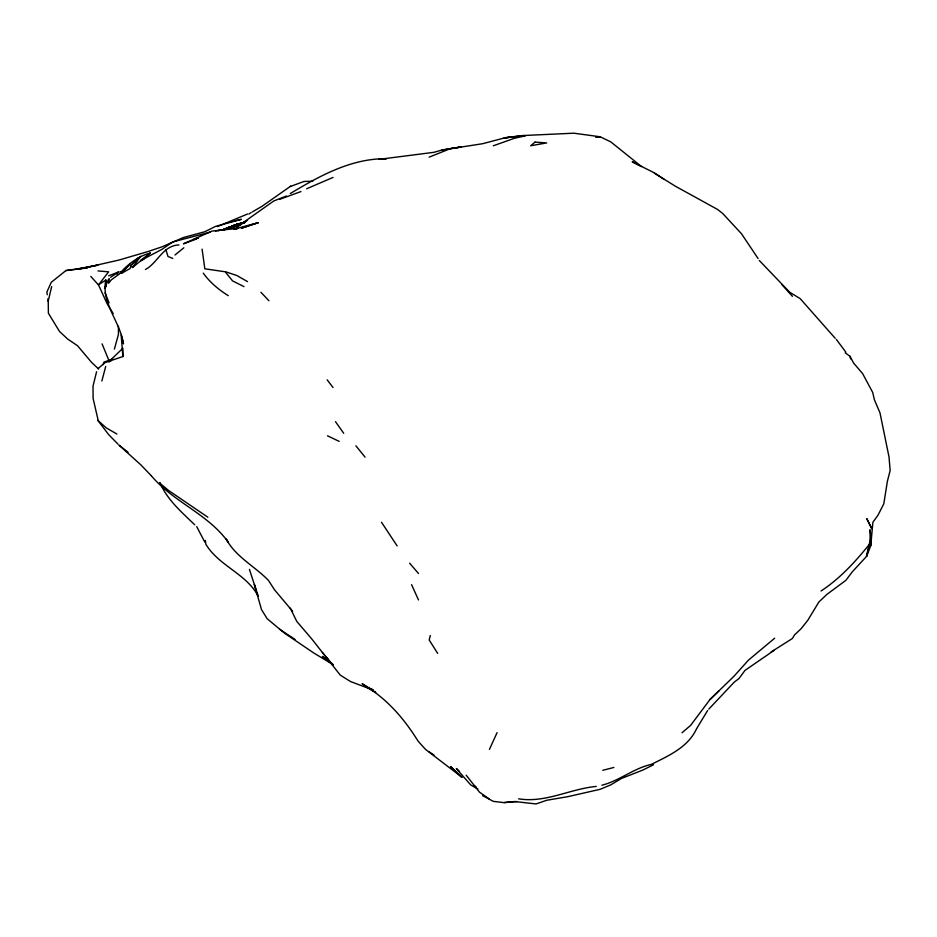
<?xml version="1.0" encoding="UTF-8"?>
<svg xmlns="http://www.w3.org/2000/svg" width="937" height="937" viewBox="0 0 937 937"><rect width="100%" height="100%" fill="white"/><g stroke="black" fill="none" stroke-linecap="round" stroke-linejoin="round"><path stroke-width="1.41" d="M118.437 326.205L118.437 334.439L114.396 349.103M205.379 540.426L205.859 544.233C218.93 565.971 246.302 573.702 258.19 596.096M771.081 652L792.444 638.46L794.471 634.981L801.041 628.786L807.776 620.329L818.844 602.046L826.926 594.374L845.865 580.343L852.19 571.957L866.561 556.355L870.754 545.674L872.909 522.237L877.91 515.338L883.79 503.848L887.398 481.255L890.15 470.503L889.026 457.022L879.995 412.901L874.385 399.712L872.698 392.439L862.614 373.582L853.619 363.064L849.929 356.236L845.186 352.804M866.713 553.626L866.561 556.355C867.885 547.571 872.148 538.716 869.958 529.721L870.754 545.674M109.196 278.687L108.669 283.197L111.269 279.894L119.35 274.002C127.221 264.784 138.044 256.047 150.307 253.084L132.515 267.478L131.004 265.499L137.739 258.167L136.029 260.474M113.201 313.614L107.205 303.904L98.49 284.848L105.846 280.022C100.821 302.651 120.381 322.105 123.473 343.867L121.166 334.954L122.876 356.54L104.979 362.619L97.987 368.674M866.936 555.793L869.969 542.054M51.664 286.628L48.244 300.941L48.384 313.192L59.499 331.452L67.687 339.065L77.525 345.718L91.521 362.314L98.619 369.014M96.581 371.731L93.021 386.114L93.103 398.412L97.987 419.6M430.306 635.509L429.193 640.018L437.661 653.382M143.888 259.303L141.288 260.217L150.307 253.084M101.864 381.008L105.705 366.461M103.164 364.657L104.042 362.08L112.698 359M489.43 749.413L497.067 732.664M108.669 279.144L104.546 288.35L106.443 286.148M140.714 260.954L141.475 259.444M696.765 728.412L707.611 710.539M696.531 728.822C688.039 747.328 668.479 755.808 651.32 764.405C633.506 768.34 619.439 780.837 601.882 785.206M132.515 267.478L140.714 256.305L131.004 265.499L130.032 268.544L121.377 273.381L120.557 271.519M774.653 638.226L748.476 660.116L733.87 676.362L709.953 699.552L690.616 725.402L682.007 732.769M98.49 284.848L108.669 271.835L97.987 270.934M869.079 544.702C855.083 562.083 839.821 578.644 821.058 590.989M116.879 274.084L118.776 271.882L108.669 275.806M708.794 709.122L734.339 682.042L739.024 678.54L744.962 670.423L774.185 650.29M121.377 273.381L130.032 263.988M709.953 699.552L718.843 690.991M123.485 270.114L128.638 265.241M178.932 244.932C162.745 245.553 157.697 262.981 145.387 269.528M174.985 254.993L183.863 247.778M247.555 214.011L226.192 222.947L241.383 219.317L215.51 226.414L204.828 231.732L183.453 237.518L162.089 246.806L147.765 251.62L119.116 260.017L83.791 268.076L97.987 265.112L76.611 269.048L87.305 267.9L65.93 270.559L51.301 282.271L46.85 292.051L47.26 294.757M290.739 186.123L261.821 206.433L252.299 211.903M172.771 241.945L162.089 249.265L141.288 260.217M110.531 277.317L118.776 271.882M248.855 214.034L251.104 212.582M246.372 221.05L236.874 227.059L273.756 200.986L286.488 195.997M290.294 193.537C319.517 175.957 351.387 158.283 386.454 158.716L378.935 159.36L433.854 152.333L441.936 150.049L482.614 143.712L505.816 137.587L523.596 135.514L573.842 133.195L600.137 136.767L610.819 141.909L641.552 166.599L632.182 161.75L653.546 172.443L664.239 179.459M247.555 220.3L234.18 227.492L218.239 230.619M306.622 188.782L333.033 177.433M653.546 764.756L642.864 770.062L621.5 778.436L610.819 784.831L600.137 789.305L568.08 796.614L546.716 800.28L536.023 803.946L514.659 801.533L503.813 802.611L493.295 801.358L482.614 795.618M111.046 360.792L108.669 361.893L122.852 348.259L122.876 356.54M217.443 226.531L225.981 223.006M290.294 186.51L304.01 181.45L312.724 181.239M429.193 157.123L450.556 148.561L461.238 146.933L441.936 150.049M222.76 229.893L236.874 224.294L244.885 222.268M222.022 230.174L236.874 224.294L245.283 222.292M300.976 191.57L279.613 199.358M196.301 239.076L183.453 243.831L211.996 231.076L238.033 228.37L234.086 229.225M241.559 228.007L258.249 222.678L242.074 228.042M222.034 229.952L226.192 228.546M493.295 145.785L514.659 138.207L525.341 135.888M258.249 222.678L234.742 228.991M241.207 228.124L246.29 226.508M244.627 222.35L226.192 228.16L245.424 222.268M244.908 222.327L231.662 226.028L244.639 222.315L236.874 224.376L243.55 222.783M602.807 770.319L613.876 767.462M197.789 238.092L194.135 239.029L198.41 238.185M173.404 241.746L210.005 232.212M596.272 786.424C570.071 788.86 545.369 803.22 518.63 798.828M222.21 229.928L226.192 229.237L215.51 230.959M65.93 270.559L83.85 268.041M514.659 136.65L503.977 138.032L523.596 135.514M595.862 137.317L600.137 136.767L596.365 137.13M504.188 802.587L516.919 801.557M225.501 271.824L204.828 268.802L202.087 249.125M372.774 689.937L350.555 681.55L340.283 675.144L311.67 638.835L296.76 621.383L290.294 608.16M367.749 687.067L362.08 683.776L364.575 685.076M226.192 271.953L236.874 275.537L247.555 281.627M172.771 258.413L167.981 256.48L165.931 249.769M373.102 689.761L365.079 686.177L375.772 692.443L364.716 685.72C386.934 698.627 404.257 718.948 417.715 740.57M327.47 435.81L339.194 441.374M243.983 286.617L232.552 280.889L225.747 272.48M295.05 639.432L279.613 629.242M477.87 788.989L470.69 784.913L456.331 768.527L459.446 771.42M116.914 434.007L106.186 427.869L97.858 420.338M332.729 664.427L314.153 653.23L284.625 633.26L267.139 618.689L261.505 609.6L254.372 584.571L258.249 596.319M654.342 173.064L674.921 185.959L717.66 209.513L722.65 213.425L741.507 233.781L758.103 258.565M429.193 751.861L433.936 755.046M489.184 798.91L479.498 792.163L466.181 775.18M207.862 517.212L168.625 490.508L159.852 483.234M332.694 664.157L322.351 656.439L333.033 664.755M474.157 785.487L476.242 787.068M119.034 445.122L128.018 452.266M194.72 524.79C181.673 512.152 166.856 499.503 159.864 482.403M268.333 580.296C254.677 566.206 235.632 556.836 226.192 539.033L228.347 542.382C208.401 514.097 173.532 502.22 151.407 475.855M119.35 445.473L140.714 464.729L151.255 475.691M461.238 776.843L450.556 766.595L462.222 777.464L425.445 749.342L418.171 741.214M118.062 444.197L108.669 434.604L97.987 420.643M260.931 292.274L268.931 300.742M781.891 284.637L792.444 296.35M759.31 260.509L789.75 292.285L800.163 298.61L835.183 338.28M90.795 276.38L98.069 284.508M409.633 563.184L418.499 573.503M322.351 652.421L333.033 665.399L327.095 658.09M355.884 445.789L365.079 457.162M292.649 611.357L274.494 589.76L268.696 580.776M327.142 379.848L333.033 387.508M845.865 352.195L836.331 339.405M335.481 421.673L343.715 433.281M381.5 522.26L397.136 545.92M196.711 526.606L204.828 542.148M411.566 584.653L418.499 599.949M102.074 343.879L108.669 359.867M105.026 292.836L109.079 302.827M249.441 569.391L255.59 588.342M849.929 356.236L850.655 358.894M47.881 298.809L48.291 301.515M105.846 280.022L105.951 284.075M228.288 295.682A130.676 75.44 0 0 1 203.259 273.124M535.015 142.108L530.717 145.75L546.716 142.928L535.015 142.108M867.229 519.508L866.678 518.641L871.785 528.667L867.229 519.508"/></g></svg>
